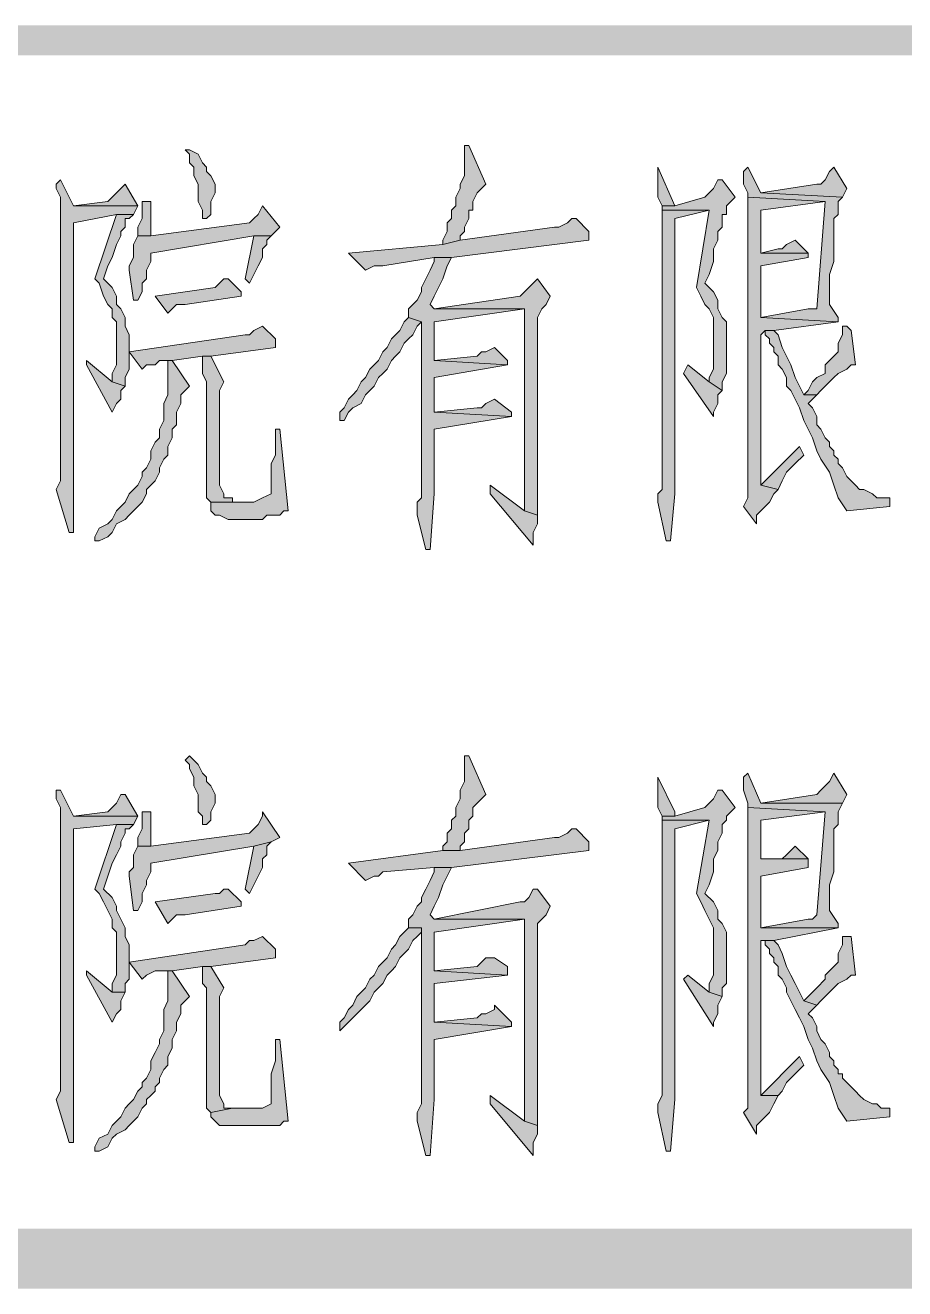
# Model space of a CAD drawing. Header units: millimetres. Extents: x 24 to 410, y 10 to 282.
# Drawn here: x 53.88 to 62.55, y 9.65 to 22.1 of the extents above; entities that cross this region are included whole.
import ezdxf

# ---------------------------------------------------------------- set-up
doc = ezdxf.new("R2010")
doc.units = ezdxf.units.MM

msp = doc.modelspace()

# ---------------------------------------------------------------- hatches: boundary and pattern name
h = msp.add_hatch(color=256)
h.dxf.hatch_style = 2
h.paths.add_polyline_path([(30.098965, 22.098), (30.098965, 21.801667), (410.082965, 22.098)])
h = msp.add_hatch(color=256)
h.dxf.hatch_style = 2
h.paths.add_polyline_path([(30.098965, 21.801667), (410.082965, 22.098), (410.082965, 21.801667)])
h = msp.add_hatch(color=256)
h.dxf.hatch_style = 2
h.paths.add_polyline_path([(58.250667, 20.912667), (58.208333, 20.912667), (58.208333, 20.870333), (58.208333, 20.616333), (58.166, 20.531667), (58.166, 20.489333), (58.123667, 20.404667), (58.123667, 20.32), (58.081333, 20.277667), (58.081333, 20.193), (58.039, 20.150667), (58.039, 20.066), (57.996667, 19.981333), (57.996667, 19.939), (58.166, 19.981333), (58.166, 20.023667), (58.208333, 20.066), (58.208333, 20.108333), (58.250667, 20.193), (58.250667, 20.277667), (58.293, 20.277667), (58.293, 20.362333), (58.335333, 20.447), (58.377667, 20.489333), (58.42, 20.531667)])
h = msp.add_hatch(color=256)
h.dxf.hatch_style = 2
h.paths.add_polyline_path([(55.498965, 20.870333), (55.456631, 20.870333), (55.498965, 20.828), (55.498965, 20.743333), (55.541298, 20.701), (55.541298, 20.616333), (55.583631, 20.531667), (55.583631, 20.362333), (55.625965, 20.277667), (55.625965, 20.193), (55.668298, 20.193), (55.710631, 20.235333), (55.710631, 20.362333), (55.752965, 20.447), (55.752965, 20.531667), (55.710631, 20.616333), (55.668298, 20.658667), (55.668298, 20.701), (55.625965, 20.743333), (55.583631, 20.828)])
h = msp.add_hatch(color=256)
h.dxf.hatch_style = 2
h.paths.add_polyline_path([(60.113333, 20.701), (60.113333, 20.404667), (60.155667, 20.32), (60.282667, 20.32)])
h = msp.add_hatch(color=256)
h.dxf.hatch_style = 2
h.paths.add_polyline_path([(61.002333, 20.701), (60.96, 20.658667), (60.96, 20.531667), (61.002333, 20.447), (61.002333, 20.404667), (61.764333, 20.362333), (61.679667, 19.304), (61.595, 19.304), (61.129333, 19.219333), (61.891333, 19.177), (61.891333, 19.219333), (61.806667, 19.346333), (61.806667, 19.642667), (61.849, 19.769667), (61.849, 20.193), (61.891333, 20.235333), (61.891333, 20.277667), (61.891333, 20.362333), (61.933667, 20.404667), (61.129333, 20.447)])
h = msp.add_hatch(color=256)
h.dxf.hatch_style = 2
h.paths.add_polyline_path([(61.849, 20.701), (61.806667, 20.658667), (61.764333, 20.574), (61.722, 20.531667), (61.679667, 20.531667), (61.129333, 20.447), (61.933667, 20.404667), (61.976, 20.489333)])
h = msp.add_hatch(color=256)
h.dxf.hatch_style = 2
h.paths.add_polyline_path([(54.229, 20.574), (54.186667, 20.531667), (54.186667, 20.489333), (54.229, 20.404667), (54.229, 18.457333), (54.229, 18.330333), (54.229, 17.610667), (54.186667, 17.526), (54.313667, 17.102667), (54.356, 17.102667), (54.356, 17.695333), (54.356, 20.150667), (54.779333, 20.235333), (54.948667, 20.235333), (54.991, 20.32), (54.356, 20.32)])
h = msp.add_hatch(color=256)
h.dxf.hatch_style = 2
h.paths.add_polyline_path([(60.748333, 20.574), (60.706, 20.574), (60.663667, 20.489333), (60.621333, 20.447), (60.579, 20.404667), (60.282667, 20.32), (60.155667, 20.32), (60.155667, 20.277667), (60.621333, 20.277667), (60.494333, 19.515667), (60.536667, 19.431), (60.579, 19.346333), (60.621333, 19.304), (60.663667, 19.219333), (60.663667, 18.711333), (60.621333, 18.626667), (60.621333, 18.584333), (60.748333, 18.499667), (60.748333, 18.584333), (60.790667, 18.669), (60.790667, 19.177), (60.748333, 19.219333), (60.706, 19.304), (60.706, 19.388667), (60.663667, 19.473333), (60.579, 19.558), (60.621333, 19.642667), (60.663667, 19.769667), (60.663667, 19.896667), (60.706, 19.981333), (60.706, 20.066), (60.748333, 20.108333), (60.748333, 20.235333), (60.790667, 20.235333), (60.790667, 20.32), (60.875333, 20.404667)])
h = msp.add_hatch(color=256)
h.dxf.hatch_style = 2
h.paths.add_polyline_path([(54.864, 20.531667), (54.821667, 20.489333), (54.779333, 20.447), (54.737, 20.404667), (54.694667, 20.362333), (54.356, 20.32), (54.991, 20.32)])
h = msp.add_hatch(color=256)
h.dxf.hatch_style = 2
h.paths.add_polyline_path([(56.218667, 20.32), (56.176333, 20.235333), (56.134, 20.193), (56.091667, 20.150667), (55.118, 20.023667), (54.991, 20.023667), (54.948667, 19.939), (54.948667, 19.812), (54.906333, 19.727333), (54.906333, 19.685), (54.948667, 19.388667), (54.991, 19.388667), (55.033333, 19.473333), (55.033333, 19.558), (55.075667, 19.600333), (55.075667, 19.685), (55.118, 19.769667), (55.118, 19.854333), (56.134, 20.023667), (56.303333, 20.023667), (56.388, 20.108333)])
h = msp.add_hatch(color=256)
h.dxf.hatch_style = 2
h.paths.add_polyline_path([(55.118, 20.362333), (55.033333, 20.362333), (55.033333, 20.32), (55.033333, 20.193), (54.991, 20.108333), (54.991, 20.023667), (55.118, 20.023667)])
h = msp.add_hatch(color=256)
h.dxf.hatch_style = 2
h.paths.add_polyline_path([(61.002333, 20.404667), (61.002333, 17.441333), (60.96, 17.356667), (61.087, 17.187333), (61.087, 17.272), (61.129333, 17.314333), (61.171667, 17.356667), (61.214, 17.399), (61.256333, 17.483667), (61.298667, 17.526), (61.129333, 17.568333), (61.129333, 19.05), (61.171667, 19.092333), (61.256333, 19.092333), (61.891333, 19.177), (61.129333, 19.219333), (61.129333, 19.727333), (61.595, 19.812), (61.595, 19.854333), (61.129333, 19.854333), (61.129333, 20.277667), (61.764333, 20.362333)])
h = msp.add_hatch(color=256)
h.dxf.hatch_style = 2
h.paths.add_polyline_path([(54.948667, 20.235333), (54.779333, 20.235333), (54.567667, 19.600333), (54.61, 19.558), (54.652333, 19.431), (54.694667, 19.346333), (54.737, 19.304), (54.737, 19.219333), (54.779333, 19.177), (54.779333, 18.753667), (54.737, 18.669), (54.737, 18.584333), (54.864, 18.542), (54.864, 18.626667), (54.906333, 18.711333), (54.906333, 18.965333), (54.906333, 19.05), (54.864, 19.134667), (54.864, 19.219333), (54.821667, 19.304), (54.779333, 19.346333), (54.779333, 19.431), (54.737, 19.515667), (54.652333, 19.600333), (54.694667, 19.727333), (54.737, 19.812), (54.779333, 19.939), (54.821667, 20.023667), (54.821667, 20.066), (54.864, 20.108333), (54.864, 20.193), (54.906333, 20.193)])
h = msp.add_hatch(color=256)
h.dxf.hatch_style = 2
h.paths.add_polyline_path([(59.309, 20.193), (59.266667, 20.193), (59.224333, 20.150667), (59.139667, 20.108333), (59.097333, 20.108333), (58.166, 19.981333), (57.996667, 19.939), (57.065333, 19.854333), (57.234667, 19.685), (57.319333, 19.727333), (57.404, 19.727333), (57.912, 19.812), (58.081333, 19.812), (59.436, 19.981333), (59.436, 20.066)])
h = msp.add_hatch(color=256)
h.dxf.hatch_style = 2
h.paths.add_polyline_path([(60.155667, 20.277667), (60.155667, 17.864667), (60.155667, 17.78), (60.155667, 17.526), (60.113333, 17.483667), (60.113333, 17.399), (60.198, 17.018), (60.240333, 17.018), (60.282667, 17.483667), (60.282667, 20.193), (60.621333, 20.277667)])
h = msp.add_hatch(color=256)
h.dxf.hatch_style = 2
h.paths.add_polyline_path([(56.303333, 20.023667), (56.134, 20.023667), (56.049333, 19.600333), (56.091667, 19.558), (56.134, 19.642667), (56.176333, 19.727333), (56.218667, 19.812), (56.218667, 19.896667), (56.261, 19.939), (56.261, 19.981333)])
h = msp.add_hatch(color=256)
h.dxf.hatch_style = 2
h.paths.add_polyline_path([(61.468, 19.981333), (61.383333, 19.939), (61.341, 19.896667), (61.298667, 19.896667), (61.129333, 19.854333), (61.595, 19.854333)])
h = msp.add_hatch(color=256)
h.dxf.hatch_style = 2
h.paths.add_polyline_path([(58.081333, 19.812), (57.912, 19.812), (57.912, 19.769667), (57.869667, 19.685), (57.827333, 19.600333), (57.785, 19.515667), (57.785, 19.473333), (57.742667, 19.388667), (57.700333, 19.346333), (57.658, 19.304), (57.658, 19.219333), (57.785, 19.177), (57.785, 18.034), (57.785, 17.907), (57.785, 17.441333), (57.742667, 17.399), (57.742667, 17.272), (57.827333, 16.933333), (57.869667, 16.933333), (57.912, 17.483667), (57.912, 18.118667), (58.674, 18.245667), (57.912, 18.288), (57.912, 18.626667), (58.631667, 18.753667), (57.912, 18.796), (57.912, 19.177), (58.801, 19.304), (57.912, 19.304), (57.869667, 19.346333), (57.912, 19.431), (57.954333, 19.515667), (57.996667, 19.600333), (58.039, 19.727333)])
h = msp.add_hatch(color=256)
h.dxf.hatch_style = 2
h.paths.add_polyline_path([(55.88, 19.600333), (55.837667, 19.600333), (55.795333, 19.558), (55.753, 19.515667), (55.160333, 19.431), (55.287333, 19.261667), (55.329667, 19.304), (55.372, 19.346333), (55.456667, 19.346333), (56.007, 19.431), (56.007, 19.473333)])
h = msp.add_hatch(color=256)
h.dxf.hatch_style = 2
h.paths.add_polyline_path([(58.928, 19.600333), (58.885667, 19.558), (58.843333, 19.515667), (58.801, 19.473333), (58.758667, 19.431), (57.912, 19.304), (58.801, 19.304), (58.801, 17.568333), (58.801, 17.314333), (58.928, 17.272), (58.928, 18.796), (58.928, 18.880667), (58.928, 19.219333), (58.970333, 19.304), (59.012667, 19.346333), (59.055, 19.431)])
h = msp.add_hatch(color=256)
h.dxf.hatch_style = 2
h.paths.add_polyline_path([(57.657965, 19.219333), (57.615631, 19.177), (57.573298, 19.092333), (57.530965, 19.05), (57.488631, 19.007667), (57.446298, 18.923), (57.403965, 18.880667), (57.361631, 18.796), (57.319298, 18.753667), (57.276965, 18.711333), (57.234631, 18.626667), (57.192298, 18.584333), (57.149965, 18.499667), (57.107631, 18.457333), (57.065298, 18.415), (57.022965, 18.330333), (56.980631, 18.288), (56.980631, 18.203333), (57.022965, 18.203333), (57.065298, 18.288), (57.107631, 18.330333), (57.192298, 18.372667), (57.234631, 18.457333), (57.276965, 18.499667), (57.319298, 18.542), (57.361631, 18.626667), (57.403965, 18.669), (57.446298, 18.711333), (57.488631, 18.796), (57.530965, 18.838333), (57.573298, 18.880667), (57.615631, 18.965333), (57.657965, 19.007667), (57.700298, 19.05), (57.742631, 19.134667), (57.784965, 19.177)])
h = msp.add_hatch(color=256)
h.dxf.hatch_style = 2
h.paths.add_polyline_path([(56.218667, 19.134667), (56.134, 19.092333), (56.091667, 19.05), (56.049333, 19.05), (54.906333, 18.880667), (55.033333, 18.711333), (55.075667, 18.753667), (55.160333, 18.753667), (55.202667, 18.796), (55.329667, 18.796), (55.626, 18.838333), (55.710667, 18.838333), (56.345667, 18.923), (56.345667, 19.007667)])
h = msp.add_hatch(color=256)
h.dxf.hatch_style = 2
h.paths.add_polyline_path([(61.256333, 19.092333), (61.171667, 19.092333), (61.171667, 19.05), (61.214, 19.007667), (61.214, 18.965333), (61.256333, 18.923), (61.256333, 18.880667), (61.298667, 18.838333), (61.298667, 18.753667), (61.341, 18.711333), (61.383333, 18.626667), (61.383333, 18.542), (61.425667, 18.499667), (61.468, 18.415), (61.510333, 18.330333), (61.552667, 18.203333), (61.595, 18.118667), (61.637333, 18.034), (61.679667, 17.907), (61.722, 17.822333), (61.806667, 17.695333), (61.849, 17.568333), (61.891333, 17.441333), (61.976, 17.314333), (62.399333, 17.356667), (62.399333, 17.399), (62.399333, 17.441333), (62.314667, 17.441333), (62.272333, 17.441333), (62.23, 17.483667), (62.145333, 17.526), (62.103, 17.526), (62.060667, 17.568333), (62.018333, 17.610667), (61.976, 17.653), (61.933667, 17.737667), (61.891333, 17.78), (61.891333, 17.822333), (61.849, 17.864667), (61.849, 17.907), (61.806667, 17.949333), (61.806667, 17.991667), (61.764333, 18.034), (61.722, 18.118667), (61.679667, 18.161), (61.679667, 18.245667), (61.637333, 18.330333), (61.595, 18.372667), (61.679667, 18.457333), (61.552667, 18.457333), (61.510333, 18.542), (61.468, 18.626667), (61.425667, 18.753667), (61.383333, 18.838333), (61.341, 18.923), (61.298667, 19.05)])
h = msp.add_hatch(color=256)
h.dxf.hatch_style = 2
h.paths.add_polyline_path([(61.976, 19.134667), (61.933667, 19.134667), (61.933667, 19.05), (61.891333, 18.965333), (61.891333, 18.880667), (61.849, 18.838333), (61.806667, 18.796), (61.764333, 18.753667), (61.764333, 18.669), (61.679667, 18.626667), (61.637333, 18.584333), (61.595, 18.499667), (61.552667, 18.457333), (61.679667, 18.457333), (61.722, 18.499667), (61.764333, 18.542), (61.806667, 18.584333), (61.849, 18.626667), (61.891333, 18.669), (61.976, 18.711333), (62.018333, 18.753667), (62.060667, 18.753667), (62.018333, 19.092333)])
h = msp.add_hatch(color=256)
h.dxf.hatch_style = 2
h.paths.add_polyline_path([(58.504667, 18.923), (58.42, 18.880667), (58.377667, 18.880667), (58.335333, 18.838333), (57.912, 18.796), (58.631667, 18.753667), (58.631667, 18.796)])
h = msp.add_hatch(color=256)
h.dxf.hatch_style = 2
h.paths.add_polyline_path([(54.482965, 18.796), (54.482965, 18.753667), (54.736965, 18.288), (54.779298, 18.372667), (54.821631, 18.415), (54.821631, 18.499667), (54.863965, 18.542), (54.736965, 18.584333)])
h = msp.add_hatch(color=256)
h.dxf.hatch_style = 2
h.paths.add_polyline_path([(55.329667, 18.796), (55.287333, 18.796), (55.287333, 18.711333), (55.287333, 18.457333), (55.245, 18.372667), (55.245, 18.203333), (55.202667, 18.118667), (55.202667, 18.034), (55.160333, 17.991667), (55.118, 17.907), (55.118, 17.822333), (55.075667, 17.737667), (55.033333, 17.695333), (55.033333, 17.653), (54.991, 17.568333), (54.948667, 17.526), (54.906333, 17.483667), (54.864, 17.399), (54.821667, 17.356667), (54.779333, 17.314333), (54.737, 17.229667), (54.694667, 17.187333), (54.61, 17.145), (54.567667, 17.060333), (54.567667, 17.018), (54.61, 17.018), (54.694667, 17.060333), (54.737, 17.102667), (54.779333, 17.187333), (54.864, 17.229667), (54.906333, 17.272), (54.948667, 17.314333), (54.991, 17.356667), (55.033333, 17.399), (55.075667, 17.483667), (55.075667, 17.526), (55.118, 17.568333), (55.160333, 17.610667), (55.202667, 17.695333), (55.202667, 17.737667), (55.245, 17.822333), (55.287333, 17.864667), (55.287333, 17.949333), (55.329667, 18.034), (55.329667, 18.118667), (55.372, 18.161), (55.372, 18.288), (55.414333, 18.372667), (55.414333, 18.457333), (55.499, 18.542)])
h = msp.add_hatch(color=256)
h.dxf.hatch_style = 2
h.paths.add_polyline_path([(55.710667, 18.838333), (55.626, 18.838333), (55.626, 18.753667), (55.626, 18.669), (55.668333, 18.584333), (55.668333, 17.441333), (55.710667, 17.399), (55.922333, 17.399), (55.922333, 17.441333), (55.837667, 17.441333), (55.837667, 17.483667), (55.795333, 17.568333), (55.795333, 18.415), (55.795333, 18.457333), (55.795333, 18.499667), (55.837667, 18.584333)])
h = msp.add_hatch(color=256)
h.dxf.hatch_style = 2
h.paths.add_polyline_path([(60.409667, 18.753667), (60.367333, 18.669), (60.663667, 18.245667), (60.663667, 18.288), (60.706, 18.372667), (60.706, 18.457333), (60.748333, 18.499667), (60.621333, 18.584333)])
h = msp.add_hatch(color=256)
h.dxf.hatch_style = 2
h.paths.add_polyline_path([(58.504667, 18.415), (58.42, 18.372667), (58.377667, 18.330333), (58.335333, 18.330333), (57.912, 18.288), (58.674, 18.245667), (58.674, 18.288)])
h = msp.add_hatch(color=256)
h.dxf.hatch_style = 2
h.paths.add_polyline_path([(56.388, 18.118667), (56.345667, 18.118667), (56.345667, 18.034), (56.345667, 17.864667), (56.303333, 17.78), (56.303333, 17.483667), (56.218667, 17.441333), (56.134, 17.399), (55.710667, 17.399), (55.710667, 17.314333), (55.753, 17.272), (55.795333, 17.272), (55.88, 17.229667), (56.218667, 17.229667), (56.261, 17.272), (56.388, 17.272), (56.430333, 17.314333), (56.472667, 17.314333)])
h = msp.add_hatch(color=256)
h.dxf.hatch_style = 2
h.paths.add_polyline_path([(61.510333, 17.949333), (61.129333, 17.568333), (61.298667, 17.526), (61.341, 17.610667), (61.383333, 17.695333), (61.468, 17.78), (61.552667, 17.864667)])
h = msp.add_hatch(color=256)
h.dxf.hatch_style = 2
h.paths.add_polyline_path([(58.462333, 17.568333), (58.462333, 17.483667), (58.885667, 16.975667), (58.885667, 17.102667), (58.928, 17.187333), (58.928, 17.272), (58.801, 17.314333)])
h = msp.add_hatch(color=256)
h.dxf.hatch_style = 2
h.paths.add_polyline_path([(55.498965, 14.901333), (55.456631, 14.859), (55.498965, 14.816667), (55.498965, 14.774333), (55.541298, 14.689667), (55.541298, 14.605), (55.583631, 14.520333), (55.583631, 14.351), (55.625965, 14.308667), (55.625965, 14.224), (55.668298, 14.224), (55.710631, 14.266333), (55.710631, 14.351), (55.752965, 14.435667), (55.752965, 14.520333), (55.710631, 14.605), (55.668298, 14.647333), (55.668298, 14.689667), (55.625965, 14.732), (55.583631, 14.816667)])
h = msp.add_hatch(color=256)
h.dxf.hatch_style = 2
h.paths.add_polyline_path([(58.250667, 14.901333), (58.208333, 14.901333), (58.208333, 14.859), (58.208333, 14.647333), (58.166, 14.562667), (58.166, 14.478), (58.123667, 14.393333), (58.123667, 14.308667), (58.081333, 14.266333), (58.081333, 14.181667), (58.039, 14.139333), (58.039, 14.054667), (57.996667, 14.012333), (57.996667, 13.97), (58.166, 13.97), (58.166, 14.012333), (58.208333, 14.054667), (58.208333, 14.139333), (58.250667, 14.181667), (58.250667, 14.266333), (58.293, 14.308667), (58.293, 14.393333), (58.335333, 14.435667), (58.377667, 14.478), (58.42, 14.520333)])
h = msp.add_hatch(color=256)
h.dxf.hatch_style = 2
h.paths.add_polyline_path([(60.113333, 14.689667), (60.113333, 14.393333), (60.155667, 14.308667), (60.282667, 14.308667), (60.282667, 14.351)])
h = msp.add_hatch(color=256)
h.dxf.hatch_style = 2
h.paths.add_polyline_path([(61.002333, 14.732), (60.96, 14.689667), (60.96, 14.562667), (61.002333, 14.435667), (61.002333, 14.393333), (61.764333, 14.351), (61.679667, 13.335), (61.637333, 13.292667), (61.595, 13.292667), (61.129333, 13.208), (61.891333, 13.208), (61.891333, 13.250333), (61.806667, 13.377333), (61.806667, 13.631333), (61.849, 13.758333), (61.849, 14.181667), (61.891333, 14.224), (61.891333, 14.266333), (61.891333, 14.308667), (61.891333, 14.351), (61.933667, 14.435667), (61.129333, 14.435667)])
h = msp.add_hatch(color=256)
h.dxf.hatch_style = 2
h.paths.add_polyline_path([(61.849, 14.732), (61.806667, 14.647333), (61.764333, 14.605), (61.722, 14.562667), (61.679667, 14.520333), (61.129333, 14.435667), (61.933667, 14.435667), (61.976, 14.520333)])
h = msp.add_hatch(color=256)
h.dxf.hatch_style = 2
h.paths.add_polyline_path([(54.229, 14.562667), (54.186667, 14.562667), (54.186667, 14.478), (54.229, 14.393333), (54.229, 12.446), (54.229, 12.319), (54.229, 11.599333), (54.186667, 11.514667), (54.313667, 11.091333), (54.356, 11.091333), (54.356, 11.684), (54.356, 14.181667), (54.779333, 14.224), (54.948667, 14.224), (54.991, 14.308667), (54.356, 14.308667)])
h = msp.add_hatch(color=256)
h.dxf.hatch_style = 2
h.paths.add_polyline_path([(60.748333, 14.562667), (60.706, 14.562667), (60.663667, 14.478), (60.621333, 14.435667), (60.579, 14.393333), (60.282667, 14.308667), (60.155667, 14.308667), (60.155667, 14.266333), (60.621333, 14.266333), (60.494333, 13.546667), (60.536667, 13.462), (60.579, 13.377333), (60.621333, 13.292667), (60.663667, 13.208), (60.663667, 12.742333), (60.621333, 12.657667), (60.621333, 12.573), (60.748333, 12.530667), (60.748333, 12.615333), (60.790667, 12.657667), (60.790667, 13.165667), (60.748333, 13.250333), (60.706, 13.292667), (60.706, 13.377333), (60.663667, 13.462), (60.579, 13.546667), (60.621333, 13.631333), (60.663667, 13.758333), (60.663667, 13.885333), (60.706, 13.97), (60.706, 14.054667), (60.748333, 14.139333), (60.748333, 14.224), (60.790667, 14.266333), (60.790667, 14.308667), (60.875333, 14.393333)])
h = msp.add_hatch(color=256)
h.dxf.hatch_style = 2
h.paths.add_polyline_path([(54.864, 14.520333), (54.821667, 14.520333), (54.779333, 14.435667), (54.737, 14.393333), (54.694667, 14.351), (54.356, 14.308667), (54.991, 14.308667)])
h = msp.add_hatch(color=256)
h.dxf.hatch_style = 2
h.paths.add_polyline_path([(56.218667, 14.351), (56.218667, 14.308667), (56.176333, 14.224), (56.134, 14.181667), (56.091667, 14.139333), (55.118, 14.012333), (54.991, 14.012333), (54.948667, 13.927667), (54.948667, 13.800667), (54.906333, 13.758333), (54.906333, 13.716), (54.948667, 13.377333), (54.991, 13.377333), (55.033333, 13.462), (55.033333, 13.546667), (55.075667, 13.631333), (55.075667, 13.673667), (55.118, 13.758333), (55.118, 13.843), (56.134, 14.012333), (56.303333, 14.054667), (56.388, 14.097)])
h = msp.add_hatch(color=256)
h.dxf.hatch_style = 2
h.paths.add_polyline_path([(55.118, 14.351), (55.033333, 14.351), (55.033333, 14.308667), (55.033333, 14.181667), (54.991, 14.097), (54.991, 14.012333), (55.118, 14.012333)])
h = msp.add_hatch(color=256)
h.dxf.hatch_style = 2
h.paths.add_polyline_path([(61.002333, 14.393333), (61.002333, 11.43), (60.96, 11.387667), (61.087, 11.176), (61.087, 11.260667), (61.129333, 11.303), (61.171667, 11.345333), (61.214, 11.387667), (61.256333, 11.472333), (61.298667, 11.557), (61.129333, 11.557), (61.129333, 13.081), (61.256333, 13.081), (61.891333, 13.208), (61.129333, 13.208), (61.129333, 13.716), (61.595, 13.800667), (61.595, 13.885333), (61.129333, 13.885333), (61.129333, 14.266333), (61.764333, 14.351)])
h = msp.add_hatch(color=256)
h.dxf.hatch_style = 2
h.paths.add_polyline_path([(54.948667, 14.224), (54.779333, 14.224), (54.567667, 13.589), (54.61, 13.546667), (54.652333, 13.462), (54.694667, 13.377333), (54.737, 13.292667), (54.737, 13.208), (54.779333, 13.165667), (54.779333, 12.742333), (54.737, 12.657667), (54.737, 12.573), (54.864, 12.573), (54.864, 12.657667), (54.906333, 12.7), (54.906333, 12.954), (54.906333, 13.038667), (54.864, 13.123333), (54.864, 13.208), (54.821667, 13.292667), (54.779333, 13.377333), (54.779333, 13.419667), (54.737, 13.504333), (54.652333, 13.589), (54.694667, 13.716), (54.737, 13.843), (54.779333, 13.927667), (54.821667, 14.012333), (54.821667, 14.054667), (54.864, 14.139333), (54.864, 14.181667), (54.906333, 14.181667)])
h = msp.add_hatch(color=256)
h.dxf.hatch_style = 2
h.paths.add_polyline_path([(60.155667, 14.266333), (60.155667, 11.853333), (60.155667, 11.811), (60.155667, 11.557), (60.113333, 11.472333), (60.113333, 11.387667), (60.198, 11.006667), (60.240333, 11.006667), (60.282667, 11.514667), (60.282667, 14.181667), (60.621333, 14.266333)])
h = msp.add_hatch(color=256)
h.dxf.hatch_style = 2
h.paths.add_polyline_path([(59.309, 14.181667), (59.266667, 14.181667), (59.224333, 14.139333), (59.139667, 14.097), (59.097333, 14.097), (58.166, 13.97), (57.996667, 13.97), (57.065333, 13.843), (57.234667, 13.673667), (57.319333, 13.716), (57.361667, 13.716), (57.404, 13.758333), (57.912, 13.800667), (58.081333, 13.800667), (59.436, 13.97), (59.436, 14.054667)])
h = msp.add_hatch(color=256)
h.dxf.hatch_style = 2
h.paths.add_polyline_path([(56.303333, 14.054667), (56.134, 14.012333), (56.049333, 13.589), (56.091667, 13.546667), (56.134, 13.631333), (56.176333, 13.716), (56.218667, 13.800667), (56.218667, 13.885333), (56.261, 13.927667), (56.261, 14.012333)])
h = msp.add_hatch(color=256)
h.dxf.hatch_style = 2
h.paths.add_polyline_path([(61.468, 14.012333), (61.383333, 13.927667), (61.341, 13.885333), (61.129333, 13.885333), (61.595, 13.885333)])
h = msp.add_hatch(color=256)
h.dxf.hatch_style = 2
h.paths.add_polyline_path([(58.081333, 13.800667), (57.912, 13.800667), (57.912, 13.758333), (57.869667, 13.673667), (57.827333, 13.589), (57.785, 13.504333), (57.785, 13.462), (57.742667, 13.419667), (57.700333, 13.335), (57.658, 13.292667), (57.658, 13.208), (57.785, 13.208), (57.785, 12.022667), (57.785, 11.895667), (57.785, 11.472333), (57.742667, 11.387667), (57.742667, 11.303), (57.827333, 10.964333), (57.869667, 10.964333), (57.912, 11.514667), (57.912, 12.107333), (58.674, 12.234333), (57.912, 12.276667), (57.912, 12.657667), (58.631667, 12.742333), (57.912, 12.784667), (57.912, 13.165667), (58.801, 13.292667), (57.912, 13.292667), (57.869667, 13.335), (57.912, 13.419667), (57.954333, 13.504333), (57.996667, 13.631333), (58.039, 13.716)])
h = msp.add_hatch(color=256)
h.dxf.hatch_style = 2
h.paths.add_polyline_path([(55.88, 13.589), (55.837667, 13.589), (55.795333, 13.546667), (55.753, 13.546667), (55.160333, 13.462), (55.287333, 13.250333), (55.329667, 13.292667), (55.372, 13.335), (55.456667, 13.335), (56.007, 13.419667), (56.007, 13.462)])
h = msp.add_hatch(color=256)
h.dxf.hatch_style = 2
h.paths.add_polyline_path([(58.928, 13.589), (58.885667, 13.589), (58.843333, 13.504333), (58.801, 13.462), (58.758667, 13.462), (57.912, 13.292667), (58.801, 13.292667), (58.801, 11.557), (58.801, 11.303), (58.928, 11.260667), (58.928, 12.784667), (58.928, 12.869333), (58.928, 13.250333), (58.970333, 13.292667), (59.012667, 13.335), (59.055, 13.419667)])
h = msp.add_hatch(color=256)
h.dxf.hatch_style = 2
h.paths.add_polyline_path([(57.657965, 13.208), (57.615631, 13.165667), (57.573298, 13.123333), (57.530965, 13.038667), (57.488631, 12.996333), (57.446298, 12.911667), (57.403965, 12.869333), (57.361631, 12.827), (57.319298, 12.742333), (57.276965, 12.7), (57.234631, 12.615333), (57.192298, 12.573), (57.149965, 12.530667), (57.107631, 12.446), (57.065298, 12.403667), (57.022965, 12.319), (56.980631, 12.276667), (56.980631, 12.192), (57.022965, 12.234333), (57.065298, 12.276667), (57.107631, 12.319), (57.192298, 12.403667), (57.234631, 12.446), (57.276965, 12.488333), (57.319298, 12.573), (57.361631, 12.615333), (57.403965, 12.657667), (57.446298, 12.742333), (57.488631, 12.784667), (57.530965, 12.827), (57.573298, 12.911667), (57.615631, 12.954), (57.657965, 12.996333), (57.700298, 13.081), (57.742631, 13.123333), (57.784965, 13.165667), (57.784965, 13.208)])
h = msp.add_hatch(color=256)
h.dxf.hatch_style = 2
h.paths.add_polyline_path([(56.218667, 13.123333), (56.134, 13.081), (56.091667, 13.081), (56.049333, 13.038667), (54.906333, 12.869333), (55.033333, 12.7), (55.075667, 12.742333), (55.160333, 12.784667), (55.329667, 12.784667), (55.626, 12.827), (55.710667, 12.827), (56.345667, 12.911667), (56.345667, 12.996333)])
h = msp.add_hatch(color=256)
h.dxf.hatch_style = 2
h.paths.add_polyline_path([(61.256333, 13.081), (61.171667, 13.081), (61.171667, 13.038667), (61.214, 12.996333), (61.214, 12.954), (61.256333, 12.911667), (61.256333, 12.869333), (61.298667, 12.827), (61.298667, 12.742333), (61.341, 12.7), (61.383333, 12.615333), (61.383333, 12.573), (61.425667, 12.488333), (61.468, 12.403667), (61.510333, 12.319), (61.552667, 12.234333), (61.595, 12.107333), (61.637333, 12.022667), (61.679667, 11.895667), (61.722, 11.811), (61.806667, 11.684), (61.849, 11.557), (61.891333, 11.43), (61.976, 11.303), (62.399333, 11.345333), (62.399333, 11.43), (62.314667, 11.43), (62.272333, 11.472333), (62.23, 11.472333), (62.145333, 11.514667), (62.103, 11.557), (62.060667, 11.599333), (62.018333, 11.641667), (61.976, 11.684), (61.933667, 11.726333), (61.933667, 11.768667), (61.891333, 11.768667), (61.891333, 11.811), (61.849, 11.853333), (61.849, 11.895667), (61.806667, 11.938), (61.806667, 11.980333), (61.764333, 12.065), (61.722, 12.107333), (61.679667, 12.192), (61.679667, 12.234333), (61.637333, 12.319), (61.595, 12.361333), (61.679667, 12.446), (61.552667, 12.488333), (61.510333, 12.573), (61.468, 12.657667), (61.425667, 12.742333), (61.383333, 12.827), (61.341, 12.954), (61.298667, 13.038667)])
h = msp.add_hatch(color=256)
h.dxf.hatch_style = 2
h.paths.add_polyline_path([(61.976, 13.123333), (61.933667, 13.123333), (61.933667, 13.038667), (61.891333, 12.954), (61.891333, 12.869333), (61.849, 12.827), (61.806667, 12.784667), (61.764333, 12.742333), (61.764333, 12.7), (61.679667, 12.615333), (61.637333, 12.573), (61.595, 12.530667), (61.552667, 12.488333), (61.679667, 12.446), (61.722, 12.488333), (61.764333, 12.530667), (61.806667, 12.573), (61.849, 12.615333), (61.891333, 12.657667), (61.976, 12.7), (62.018333, 12.742333), (62.060667, 12.742333), (62.018333, 13.123333)])
h = msp.add_hatch(color=256)
h.dxf.hatch_style = 2
h.paths.add_polyline_path([(55.710667, 12.827), (55.626, 12.827), (55.626, 12.784667), (55.626, 12.657667), (55.668333, 12.615333), (55.668333, 11.43), (55.710667, 11.387667), (55.922333, 11.43), (55.837667, 11.43), (55.837667, 11.472333), (55.795333, 11.557), (55.795333, 12.403667), (55.795333, 12.446), (55.795333, 12.530667), (55.837667, 12.615333)])
h = msp.add_hatch(color=256)
h.dxf.hatch_style = 2
h.paths.add_polyline_path([(58.504667, 12.911667), (58.42, 12.911667), (58.377667, 12.869333), (58.335333, 12.827), (57.912, 12.784667), (58.631667, 12.742333), (58.631667, 12.827)])
h = msp.add_hatch(color=256)
h.dxf.hatch_style = 2
h.paths.add_polyline_path([(54.482965, 12.784667), (54.482965, 12.742333), (54.736965, 12.276667), (54.779298, 12.361333), (54.821631, 12.403667), (54.821631, 12.488333), (54.863965, 12.573), (54.736965, 12.573)])
h = msp.add_hatch(color=256)
h.dxf.hatch_style = 2
h.paths.add_polyline_path([(55.329667, 12.784667), (55.287333, 12.784667), (55.287333, 12.7), (55.287333, 12.488333), (55.245, 12.403667), (55.245, 12.192), (55.202667, 12.107333), (55.202667, 12.065), (55.160333, 11.980333), (55.118, 11.895667), (55.118, 11.811), (55.075667, 11.726333), (55.033333, 11.684), (55.033333, 11.641667), (54.991, 11.599333), (54.948667, 11.514667), (54.906333, 11.472333), (54.864, 11.43), (54.821667, 11.345333), (54.779333, 11.303), (54.737, 11.260667), (54.694667, 11.176), (54.61, 11.133667), (54.567667, 11.049), (54.567667, 11.006667), (54.61, 11.006667), (54.694667, 11.049), (54.737, 11.133667), (54.779333, 11.176), (54.864, 11.218333), (54.906333, 11.260667), (54.948667, 11.303), (54.991, 11.345333), (55.033333, 11.43), (55.075667, 11.472333), (55.075667, 11.514667), (55.118, 11.557), (55.160333, 11.599333), (55.160333, 11.641667), (55.202667, 11.684), (55.202667, 11.726333), (55.245, 11.811), (55.287333, 11.853333), (55.287333, 11.938), (55.329667, 12.022667), (55.329667, 12.107333), (55.372, 12.192), (55.372, 12.276667), (55.414333, 12.361333), (55.414333, 12.446), (55.499, 12.530667)])
h = msp.add_hatch(color=256)
h.dxf.hatch_style = 2
h.paths.add_polyline_path([(60.409667, 12.742333), (60.367333, 12.7), (60.663667, 12.234333), (60.663667, 12.276667), (60.706, 12.361333), (60.706, 12.446), (60.748333, 12.530667), (60.621333, 12.573)])
h = msp.add_hatch(color=256)
h.dxf.hatch_style = 2
h.paths.add_polyline_path([(58.504667, 12.446), (58.504667, 12.403667), (58.42, 12.361333), (58.377667, 12.361333), (58.335333, 12.319), (57.912, 12.276667), (58.674, 12.234333), (58.674, 12.276667)])
h = msp.add_hatch(color=256)
h.dxf.hatch_style = 2
h.paths.add_polyline_path([(56.388, 12.107333), (56.345667, 12.107333), (56.345667, 12.022667), (56.345667, 11.895667), (56.303333, 11.768667), (56.303333, 11.472333), (56.218667, 11.43), (55.922333, 11.43), (55.710667, 11.387667), (55.710667, 11.345333), (55.753, 11.303), (55.795333, 11.260667), (56.388, 11.260667), (56.430333, 11.303), (56.472667, 11.303)])
h = msp.add_hatch(color=256)
h.dxf.hatch_style = 2
h.paths.add_polyline_path([(61.510333, 11.938), (61.129333, 11.557), (61.298667, 11.557), (61.341, 11.599333), (61.383333, 11.684), (61.468, 11.768667), (61.552667, 11.853333)])
h = msp.add_hatch(color=256)
h.dxf.hatch_style = 2
h.paths.add_polyline_path([(58.462333, 11.557), (58.462333, 11.472333), (58.885667, 10.964333), (58.885667, 11.091333), (58.928, 11.176), (58.928, 11.260667), (58.801, 11.303)])
h = msp.add_hatch(color=256)
h.dxf.hatch_style = 2
h.paths.add_polyline_path([(30.395333, 10.244667), (29.802667, 9.652), (409.786667, 10.244667)])
h = msp.add_hatch(color=256)
h.dxf.hatch_style = 2
h.paths.add_polyline_path([(29.802667, 9.652), (409.786667, 10.244667), (410.379333, 9.652)])

# ---------------------------------------------------------------- linework, layer by layer
at = {"lineweight": 0}
for points in [[(58.250667, 20.912667), (58.208333, 20.912667), (58.208333, 20.870333), (58.208333, 20.616333), (58.166, 20.531667), (58.166, 20.489333), (58.123667, 20.404667), (58.123667, 20.32), (58.081333, 20.277667), (58.081333, 20.193), (58.039, 20.150667), (58.039, 20.066), (57.996667, 19.981333), (57.996667, 19.939), (58.166, 19.981333), (58.166, 20.023667), (58.208333, 20.066), (58.208333, 20.108333), (58.250667, 20.193), (58.250667, 20.277667), (58.293, 20.277667), (58.293, 20.362333), (58.335333, 20.447), (58.377667, 20.489333), (58.42, 20.531667)], [(55.498965, 20.870333), (55.456631, 20.870333), (55.498965, 20.828), (55.498965, 20.743333), (55.541298, 20.701), (55.541298, 20.616333), (55.583631, 20.531667), (55.583631, 20.362333), (55.625965, 20.277667), (55.625965, 20.193), (55.668298, 20.193), (55.710631, 20.235333), (55.710631, 20.362333), (55.752965, 20.447), (55.752965, 20.531667), (55.710631, 20.616333), (55.668298, 20.658667), (55.668298, 20.701), (55.625965, 20.743333), (55.583631, 20.828)], [(60.113333, 20.701), (60.113333, 20.404667), (60.155667, 20.32), (60.282667, 20.32)], [(61.002333, 20.701), (60.96, 20.658667), (60.96, 20.531667), (61.002333, 20.447), (61.002333, 20.404667), (61.764333, 20.362333), (61.679667, 19.304), (61.595, 19.304), (61.129333, 19.219333), (61.891333, 19.177), (61.891333, 19.219333), (61.806667, 19.346333), (61.806667, 19.642667), (61.849, 19.769667), (61.849, 20.193), (61.891333, 20.235333), (61.891333, 20.277667), (61.891333, 20.362333), (61.933667, 20.404667), (61.129333, 20.447)], [(61.849, 20.701), (61.806667, 20.658667), (61.764333, 20.574), (61.722, 20.531667), (61.679667, 20.531667), (61.129333, 20.447), (61.933667, 20.404667), (61.976, 20.489333)], [(54.229, 20.574), (54.186667, 20.531667), (54.186667, 20.489333), (54.229, 20.404667), (54.229, 18.457333), (54.229, 18.330333), (54.229, 17.610667), (54.186667, 17.526), (54.313667, 17.102667), (54.356, 17.102667), (54.356, 17.695333), (54.356, 20.150667), (54.779333, 20.235333), (54.948667, 20.235333), (54.991, 20.32), (54.356, 20.32)], [(60.748333, 20.574), (60.706, 20.574), (60.663667, 20.489333), (60.621333, 20.447), (60.579, 20.404667), (60.282667, 20.32), (60.155667, 20.32), (60.155667, 20.277667), (60.621333, 20.277667), (60.494333, 19.515667), (60.536667, 19.431), (60.579, 19.346333), (60.621333, 19.304), (60.663667, 19.219333), (60.663667, 18.711333), (60.621333, 18.626667), (60.621333, 18.584333), (60.748333, 18.499667), (60.748333, 18.584333), (60.790667, 18.669), (60.790667, 19.177), (60.748333, 19.219333), (60.706, 19.304), (60.706, 19.388667), (60.663667, 19.473333), (60.579, 19.558), (60.621333, 19.642667), (60.663667, 19.769667), (60.663667, 19.896667), (60.706, 19.981333), (60.706, 20.066), (60.748333, 20.108333), (60.748333, 20.235333), (60.790667, 20.235333), (60.790667, 20.32), (60.875333, 20.404667)], [(54.864, 20.531667), (54.821667, 20.489333), (54.779333, 20.447), (54.737, 20.404667), (54.694667, 20.362333), (54.356, 20.32), (54.991, 20.32)], [(56.218667, 20.32), (56.176333, 20.235333), (56.134, 20.193), (56.091667, 20.150667), (55.118, 20.023667), (54.991, 20.023667), (54.948667, 19.939), (54.948667, 19.812), (54.906333, 19.727333), (54.906333, 19.685), (54.948667, 19.388667), (54.991, 19.388667), (55.033333, 19.473333), (55.033333, 19.558), (55.075667, 19.600333), (55.075667, 19.685), (55.118, 19.769667), (55.118, 19.854333), (56.134, 20.023667), (56.303333, 20.023667), (56.388, 20.108333)], [(55.118, 20.362333), (55.033333, 20.362333), (55.033333, 20.32), (55.033333, 20.193), (54.991, 20.108333), (54.991, 20.023667), (55.118, 20.023667)], [(61.002333, 20.404667), (61.002333, 17.441333), (60.96, 17.356667), (61.087, 17.187333), (61.087, 17.272), (61.129333, 17.314333), (61.171667, 17.356667), (61.214, 17.399), (61.256333, 17.483667), (61.298667, 17.526), (61.129333, 17.568333), (61.129333, 19.05), (61.171667, 19.092333), (61.256333, 19.092333), (61.891333, 19.177), (61.129333, 19.219333), (61.129333, 19.727333), (61.595, 19.812), (61.595, 19.854333), (61.129333, 19.854333), (61.129333, 20.277667), (61.764333, 20.362333)], [(54.948667, 20.235333), (54.779333, 20.235333), (54.567667, 19.600333), (54.61, 19.558), (54.652333, 19.431), (54.694667, 19.346333), (54.737, 19.304), (54.737, 19.219333), (54.779333, 19.177), (54.779333, 18.753667), (54.737, 18.669), (54.737, 18.584333), (54.864, 18.542), (54.864, 18.626667), (54.906333, 18.711333), (54.906333, 18.965333), (54.906333, 19.05), (54.864, 19.134667), (54.864, 19.219333), (54.821667, 19.304), (54.779333, 19.346333), (54.779333, 19.431), (54.737, 19.515667), (54.652333, 19.600333), (54.694667, 19.727333), (54.737, 19.812), (54.779333, 19.939), (54.821667, 20.023667), (54.821667, 20.066), (54.864, 20.108333), (54.864, 20.193), (54.906333, 20.193)], [(59.309, 20.193), (59.266667, 20.193), (59.224333, 20.150667), (59.139667, 20.108333), (59.097333, 20.108333), (58.166, 19.981333), (57.996667, 19.939), (57.065333, 19.854333), (57.234667, 19.685), (57.319333, 19.727333), (57.404, 19.727333), (57.912, 19.812), (58.081333, 19.812), (59.436, 19.981333), (59.436, 20.066)], [(60.155667, 20.277667), (60.155667, 17.864667), (60.155667, 17.78), (60.155667, 17.526), (60.113333, 17.483667), (60.113333, 17.399), (60.198, 17.018), (60.240333, 17.018), (60.282667, 17.483667), (60.282667, 20.193), (60.621333, 20.277667)], [(56.303333, 20.023667), (56.134, 20.023667), (56.049333, 19.600333), (56.091667, 19.558), (56.134, 19.642667), (56.176333, 19.727333), (56.218667, 19.812), (56.218667, 19.896667), (56.261, 19.939), (56.261, 19.981333)], [(61.468, 19.981333), (61.383333, 19.939), (61.341, 19.896667), (61.298667, 19.896667), (61.129333, 19.854333), (61.595, 19.854333)], [(58.081333, 19.812), (57.912, 19.812), (57.912, 19.769667), (57.869667, 19.685), (57.827333, 19.600333), (57.785, 19.515667), (57.785, 19.473333), (57.742667, 19.388667), (57.700333, 19.346333), (57.658, 19.304), (57.658, 19.219333), (57.785, 19.177), (57.785, 18.034), (57.785, 17.907), (57.785, 17.441333), (57.742667, 17.399), (57.742667, 17.272), (57.827333, 16.933333), (57.869667, 16.933333), (57.912, 17.483667), (57.912, 18.118667), (58.674, 18.245667), (57.912, 18.288), (57.912, 18.626667), (58.631667, 18.753667), (57.912, 18.796), (57.912, 19.177), (58.801, 19.304), (57.912, 19.304), (57.869667, 19.346333), (57.912, 19.431), (57.954333, 19.515667), (57.996667, 19.600333), (58.039, 19.727333)], [(55.88, 19.600333), (55.837667, 19.600333), (55.795333, 19.558), (55.753, 19.515667), (55.160333, 19.431), (55.287333, 19.261667), (55.329667, 19.304), (55.372, 19.346333), (55.456667, 19.346333), (56.007, 19.431), (56.007, 19.473333)], [(58.928, 19.600333), (58.885667, 19.558), (58.843333, 19.515667), (58.801, 19.473333), (58.758667, 19.431), (57.912, 19.304), (58.801, 19.304), (58.801, 17.568333), (58.801, 17.314333), (58.928, 17.272), (58.928, 18.796), (58.928, 18.880667), (58.928, 19.219333), (58.970333, 19.304), (59.012667, 19.346333), (59.055, 19.431)], [(57.657965, 19.219333), (57.615631, 19.177), (57.573298, 19.092333), (57.530965, 19.05), (57.488631, 19.007667), (57.446298, 18.923), (57.403965, 18.880667), (57.361631, 18.796), (57.319298, 18.753667), (57.276965, 18.711333), (57.234631, 18.626667), (57.192298, 18.584333), (57.149965, 18.499667), (57.107631, 18.457333), (57.065298, 18.415), (57.022965, 18.330333), (56.980631, 18.288), (56.980631, 18.203333), (57.022965, 18.203333), (57.065298, 18.288), (57.107631, 18.330333), (57.192298, 18.372667), (57.234631, 18.457333), (57.276965, 18.499667), (57.319298, 18.542), (57.361631, 18.626667), (57.403965, 18.669), (57.446298, 18.711333), (57.488631, 18.796), (57.530965, 18.838333), (57.573298, 18.880667), (57.615631, 18.965333), (57.657965, 19.007667), (57.700298, 19.05), (57.742631, 19.134667), (57.784965, 19.177)], [(56.218667, 19.134667), (56.134, 19.092333), (56.091667, 19.05), (56.049333, 19.05), (54.906333, 18.880667), (55.033333, 18.711333), (55.075667, 18.753667), (55.160333, 18.753667), (55.202667, 18.796), (55.329667, 18.796), (55.626, 18.838333), (55.710667, 18.838333), (56.345667, 18.923), (56.345667, 19.007667)], [(61.256333, 19.092333), (61.171667, 19.092333), (61.171667, 19.05), (61.214, 19.007667), (61.214, 18.965333), (61.256333, 18.923), (61.256333, 18.880667), (61.298667, 18.838333), (61.298667, 18.753667), (61.341, 18.711333), (61.383333, 18.626667), (61.383333, 18.542), (61.425667, 18.499667), (61.468, 18.415), (61.510333, 18.330333), (61.552667, 18.203333), (61.595, 18.118667), (61.637333, 18.034), (61.679667, 17.907), (61.722, 17.822333), (61.806667, 17.695333), (61.849, 17.568333), (61.891333, 17.441333), (61.976, 17.314333), (62.399333, 17.356667), (62.399333, 17.399), (62.399333, 17.441333), (62.314667, 17.441333), (62.272333, 17.441333), (62.23, 17.483667), (62.145333, 17.526), (62.103, 17.526), (62.060667, 17.568333), (62.018333, 17.610667), (61.976, 17.653), (61.933667, 17.737667), (61.891333, 17.78), (61.891333, 17.822333), (61.849, 17.864667), (61.849, 17.907), (61.806667, 17.949333), (61.806667, 17.991667), (61.764333, 18.034), (61.722, 18.118667), (61.679667, 18.161), (61.679667, 18.245667), (61.637333, 18.330333), (61.595, 18.372667), (61.679667, 18.457333), (61.552667, 18.457333), (61.510333, 18.542), (61.468, 18.626667), (61.425667, 18.753667), (61.383333, 18.838333), (61.341, 18.923), (61.298667, 19.05)], [(61.976, 19.134667), (61.933667, 19.134667), (61.933667, 19.05), (61.891333, 18.965333), (61.891333, 18.880667), (61.849, 18.838333), (61.806667, 18.796), (61.764333, 18.753667), (61.764333, 18.669), (61.679667, 18.626667), (61.637333, 18.584333), (61.595, 18.499667), (61.552667, 18.457333), (61.679667, 18.457333), (61.722, 18.499667), (61.764333, 18.542), (61.806667, 18.584333), (61.849, 18.626667), (61.891333, 18.669), (61.976, 18.711333), (62.018333, 18.753667), (62.060667, 18.753667), (62.018333, 19.092333)], [(58.504667, 18.923), (58.42, 18.880667), (58.377667, 18.880667), (58.335333, 18.838333), (57.912, 18.796), (58.631667, 18.753667), (58.631667, 18.796)], [(54.482965, 18.796), (54.482965, 18.753667), (54.736965, 18.288), (54.779298, 18.372667), (54.821631, 18.415), (54.821631, 18.499667), (54.863965, 18.542), (54.736965, 18.584333)], [(55.329667, 18.796), (55.287333, 18.796), (55.287333, 18.711333), (55.287333, 18.457333), (55.245, 18.372667), (55.245, 18.203333), (55.202667, 18.118667), (55.202667, 18.034), (55.160333, 17.991667), (55.118, 17.907), (55.118, 17.822333), (55.075667, 17.737667), (55.033333, 17.695333), (55.033333, 17.653), (54.991, 17.568333), (54.948667, 17.526), (54.906333, 17.483667), (54.864, 17.399), (54.821667, 17.356667), (54.779333, 17.314333), (54.737, 17.229667), (54.694667, 17.187333), (54.61, 17.145), (54.567667, 17.060333), (54.567667, 17.018), (54.61, 17.018), (54.694667, 17.060333), (54.737, 17.102667), (54.779333, 17.187333), (54.864, 17.229667), (54.906333, 17.272), (54.948667, 17.314333), (54.991, 17.356667), (55.033333, 17.399), (55.075667, 17.483667), (55.075667, 17.526), (55.118, 17.568333), (55.160333, 17.610667), (55.202667, 17.695333), (55.202667, 17.737667), (55.245, 17.822333), (55.287333, 17.864667), (55.287333, 17.949333), (55.329667, 18.034), (55.329667, 18.118667), (55.372, 18.161), (55.372, 18.288), (55.414333, 18.372667), (55.414333, 18.457333), (55.499, 18.542)], [(55.710667, 18.838333), (55.626, 18.838333), (55.626, 18.753667), (55.626, 18.669), (55.668333, 18.584333), (55.668333, 17.441333), (55.710667, 17.399), (55.922333, 17.399), (55.922333, 17.441333), (55.837667, 17.441333), (55.837667, 17.483667), (55.795333, 17.568333), (55.795333, 18.415), (55.795333, 18.457333), (55.795333, 18.499667), (55.837667, 18.584333)], [(60.409667, 18.753667), (60.367333, 18.669), (60.663667, 18.245667), (60.663667, 18.288), (60.706, 18.372667), (60.706, 18.457333), (60.748333, 18.499667), (60.621333, 18.584333)], [(58.504667, 18.415), (58.42, 18.372667), (58.377667, 18.330333), (58.335333, 18.330333), (57.912, 18.288), (58.674, 18.245667), (58.674, 18.288)], [(56.388, 18.118667), (56.345667, 18.118667), (56.345667, 18.034), (56.345667, 17.864667), (56.303333, 17.78), (56.303333, 17.483667), (56.218667, 17.441333), (56.134, 17.399), (55.710667, 17.399), (55.710667, 17.314333), (55.753, 17.272), (55.795333, 17.272), (55.88, 17.229667), (56.218667, 17.229667), (56.261, 17.272), (56.388, 17.272), (56.430333, 17.314333), (56.472667, 17.314333)], [(61.510333, 17.949333), (61.129333, 17.568333), (61.298667, 17.526), (61.341, 17.610667), (61.383333, 17.695333), (61.468, 17.78), (61.552667, 17.864667)], [(58.462333, 17.568333), (58.462333, 17.483667), (58.885667, 16.975667), (58.885667, 17.102667), (58.928, 17.187333), (58.928, 17.272), (58.801, 17.314333)], [(55.498965, 14.901333), (55.456631, 14.859), (55.498965, 14.816667), (55.498965, 14.774333), (55.541298, 14.689667), (55.541298, 14.605), (55.583631, 14.520333), (55.583631, 14.351), (55.625965, 14.308667), (55.625965, 14.224), (55.668298, 14.224), (55.710631, 14.266333), (55.710631, 14.351), (55.752965, 14.435667), (55.752965, 14.520333), (55.710631, 14.605), (55.668298, 14.647333), (55.668298, 14.689667), (55.625965, 14.732), (55.583631, 14.816667)], [(58.250667, 14.901333), (58.208333, 14.901333), (58.208333, 14.859), (58.208333, 14.647333), (58.166, 14.562667), (58.166, 14.478), (58.123667, 14.393333), (58.123667, 14.308667), (58.081333, 14.266333), (58.081333, 14.181667), (58.039, 14.139333), (58.039, 14.054667), (57.996667, 14.012333), (57.996667, 13.97), (58.166, 13.97), (58.166, 14.012333), (58.208333, 14.054667), (58.208333, 14.139333), (58.250667, 14.181667), (58.250667, 14.266333), (58.293, 14.308667), (58.293, 14.393333), (58.335333, 14.435667), (58.377667, 14.478), (58.42, 14.520333)], [(60.113333, 14.689667), (60.113333, 14.393333), (60.155667, 14.308667), (60.282667, 14.308667), (60.282667, 14.351)], [(61.002333, 14.732), (60.96, 14.689667), (60.96, 14.562667), (61.002333, 14.435667), (61.002333, 14.393333), (61.764333, 14.351), (61.679667, 13.335), (61.637333, 13.292667), (61.595, 13.292667), (61.129333, 13.208), (61.891333, 13.208), (61.891333, 13.250333), (61.806667, 13.377333), (61.806667, 13.631333), (61.849, 13.758333), (61.849, 14.181667), (61.891333, 14.224), (61.891333, 14.266333), (61.891333, 14.308667), (61.891333, 14.351), (61.933667, 14.435667), (61.129333, 14.435667)], [(61.849, 14.732), (61.806667, 14.647333), (61.764333, 14.605), (61.722, 14.562667), (61.679667, 14.520333), (61.129333, 14.435667), (61.933667, 14.435667), (61.976, 14.520333)], [(54.229, 14.562667), (54.186667, 14.562667), (54.186667, 14.478), (54.229, 14.393333), (54.229, 12.446), (54.229, 12.319), (54.229, 11.599333), (54.186667, 11.514667), (54.313667, 11.091333), (54.356, 11.091333), (54.356, 11.684), (54.356, 14.181667), (54.779333, 14.224), (54.948667, 14.224), (54.991, 14.308667), (54.356, 14.308667)], [(60.748333, 14.562667), (60.706, 14.562667), (60.663667, 14.478), (60.621333, 14.435667), (60.579, 14.393333), (60.282667, 14.308667), (60.155667, 14.308667), (60.155667, 14.266333), (60.621333, 14.266333), (60.494333, 13.546667), (60.536667, 13.462), (60.579, 13.377333), (60.621333, 13.292667), (60.663667, 13.208), (60.663667, 12.742333), (60.621333, 12.657667), (60.621333, 12.573), (60.748333, 12.530667), (60.748333, 12.615333), (60.790667, 12.657667), (60.790667, 13.165667), (60.748333, 13.250333), (60.706, 13.292667), (60.706, 13.377333), (60.663667, 13.462), (60.579, 13.546667), (60.621333, 13.631333), (60.663667, 13.758333), (60.663667, 13.885333), (60.706, 13.97), (60.706, 14.054667), (60.748333, 14.139333), (60.748333, 14.224), (60.790667, 14.266333), (60.790667, 14.308667), (60.875333, 14.393333)], [(54.864, 14.520333), (54.821667, 14.520333), (54.779333, 14.435667), (54.737, 14.393333), (54.694667, 14.351), (54.356, 14.308667), (54.991, 14.308667)], [(56.218667, 14.351), (56.218667, 14.308667), (56.176333, 14.224), (56.134, 14.181667), (56.091667, 14.139333), (55.118, 14.012333), (54.991, 14.012333), (54.948667, 13.927667), (54.948667, 13.800667), (54.906333, 13.758333), (54.906333, 13.716), (54.948667, 13.377333), (54.991, 13.377333), (55.033333, 13.462), (55.033333, 13.546667), (55.075667, 13.631333), (55.075667, 13.673667), (55.118, 13.758333), (55.118, 13.843), (56.134, 14.012333), (56.303333, 14.054667), (56.388, 14.097)], [(55.118, 14.351), (55.033333, 14.351), (55.033333, 14.308667), (55.033333, 14.181667), (54.991, 14.097), (54.991, 14.012333), (55.118, 14.012333)], [(61.002333, 14.393333), (61.002333, 11.43), (60.96, 11.387667), (61.087, 11.176), (61.087, 11.260667), (61.129333, 11.303), (61.171667, 11.345333), (61.214, 11.387667), (61.256333, 11.472333), (61.298667, 11.557), (61.129333, 11.557), (61.129333, 13.081), (61.256333, 13.081), (61.891333, 13.208), (61.129333, 13.208), (61.129333, 13.716), (61.595, 13.800667), (61.595, 13.885333), (61.129333, 13.885333), (61.129333, 14.266333), (61.764333, 14.351)], [(54.948667, 14.224), (54.779333, 14.224), (54.567667, 13.589), (54.61, 13.546667), (54.652333, 13.462), (54.694667, 13.377333), (54.737, 13.292667), (54.737, 13.208), (54.779333, 13.165667), (54.779333, 12.742333), (54.737, 12.657667), (54.737, 12.573), (54.864, 12.573), (54.864, 12.657667), (54.906333, 12.7), (54.906333, 12.954), (54.906333, 13.038667), (54.864, 13.123333), (54.864, 13.208), (54.821667, 13.292667), (54.779333, 13.377333), (54.779333, 13.419667), (54.737, 13.504333), (54.652333, 13.589), (54.694667, 13.716), (54.737, 13.843), (54.779333, 13.927667), (54.821667, 14.012333), (54.821667, 14.054667), (54.864, 14.139333), (54.864, 14.181667), (54.906333, 14.181667)], [(60.155667, 14.266333), (60.155667, 11.853333), (60.155667, 11.811), (60.155667, 11.557), (60.113333, 11.472333), (60.113333, 11.387667), (60.198, 11.006667), (60.240333, 11.006667), (60.282667, 11.514667), (60.282667, 14.181667), (60.621333, 14.266333)], [(59.309, 14.181667), (59.266667, 14.181667), (59.224333, 14.139333), (59.139667, 14.097), (59.097333, 14.097), (58.166, 13.97), (57.996667, 13.97), (57.065333, 13.843), (57.234667, 13.673667), (57.319333, 13.716), (57.361667, 13.716), (57.404, 13.758333), (57.912, 13.800667), (58.081333, 13.800667), (59.436, 13.97), (59.436, 14.054667)], [(56.303333, 14.054667), (56.134, 14.012333), (56.049333, 13.589), (56.091667, 13.546667), (56.134, 13.631333), (56.176333, 13.716), (56.218667, 13.800667), (56.218667, 13.885333), (56.261, 13.927667), (56.261, 14.012333)], [(61.468, 14.012333), (61.383333, 13.927667), (61.341, 13.885333), (61.129333, 13.885333), (61.595, 13.885333)], [(58.081333, 13.800667), (57.912, 13.800667), (57.912, 13.758333), (57.869667, 13.673667), (57.827333, 13.589), (57.785, 13.504333), (57.785, 13.462), (57.742667, 13.419667), (57.700333, 13.335), (57.658, 13.292667), (57.658, 13.208), (57.785, 13.208), (57.785, 12.022667), (57.785, 11.895667), (57.785, 11.472333), (57.742667, 11.387667), (57.742667, 11.303), (57.827333, 10.964333), (57.869667, 10.964333), (57.912, 11.514667), (57.912, 12.107333), (58.674, 12.234333), (57.912, 12.276667), (57.912, 12.657667), (58.631667, 12.742333), (57.912, 12.784667), (57.912, 13.165667), (58.801, 13.292667), (57.912, 13.292667), (57.869667, 13.335), (57.912, 13.419667), (57.954333, 13.504333), (57.996667, 13.631333), (58.039, 13.716)], [(55.88, 13.589), (55.837667, 13.589), (55.795333, 13.546667), (55.753, 13.546667), (55.160333, 13.462), (55.287333, 13.250333), (55.329667, 13.292667), (55.372, 13.335), (55.456667, 13.335), (56.007, 13.419667), (56.007, 13.462)], [(58.928, 13.589), (58.885667, 13.589), (58.843333, 13.504333), (58.801, 13.462), (58.758667, 13.462), (57.912, 13.292667), (58.801, 13.292667), (58.801, 11.557), (58.801, 11.303), (58.928, 11.260667), (58.928, 12.784667), (58.928, 12.869333), (58.928, 13.250333), (58.970333, 13.292667), (59.012667, 13.335), (59.055, 13.419667)], [(57.657965, 13.208), (57.615631, 13.165667), (57.573298, 13.123333), (57.530965, 13.038667), (57.488631, 12.996333), (57.446298, 12.911667), (57.403965, 12.869333), (57.361631, 12.827), (57.319298, 12.742333), (57.276965, 12.7), (57.234631, 12.615333), (57.192298, 12.573), (57.149965, 12.530667), (57.107631, 12.446), (57.065298, 12.403667), (57.022965, 12.319), (56.980631, 12.276667), (56.980631, 12.192), (57.022965, 12.234333), (57.065298, 12.276667), (57.107631, 12.319), (57.192298, 12.403667), (57.234631, 12.446), (57.276965, 12.488333), (57.319298, 12.573), (57.361631, 12.615333), (57.403965, 12.657667), (57.446298, 12.742333), (57.488631, 12.784667), (57.530965, 12.827), (57.573298, 12.911667), (57.615631, 12.954), (57.657965, 12.996333), (57.700298, 13.081), (57.742631, 13.123333), (57.784965, 13.165667), (57.784965, 13.208)], [(56.218667, 13.123333), (56.134, 13.081), (56.091667, 13.081), (56.049333, 13.038667), (54.906333, 12.869333), (55.033333, 12.7), (55.075667, 12.742333), (55.160333, 12.784667), (55.329667, 12.784667), (55.626, 12.827), (55.710667, 12.827), (56.345667, 12.911667), (56.345667, 12.996333)], [(61.256333, 13.081), (61.171667, 13.081), (61.171667, 13.038667), (61.214, 12.996333), (61.214, 12.954), (61.256333, 12.911667), (61.256333, 12.869333), (61.298667, 12.827), (61.298667, 12.742333), (61.341, 12.7), (61.383333, 12.615333), (61.383333, 12.573), (61.425667, 12.488333), (61.468, 12.403667), (61.510333, 12.319), (61.552667, 12.234333), (61.595, 12.107333), (61.637333, 12.022667), (61.679667, 11.895667), (61.722, 11.811), (61.806667, 11.684), (61.849, 11.557), (61.891333, 11.43), (61.976, 11.303), (62.399333, 11.345333), (62.399333, 11.43), (62.314667, 11.43), (62.272333, 11.472333), (62.23, 11.472333), (62.145333, 11.514667), (62.103, 11.557), (62.060667, 11.599333), (62.018333, 11.641667), (61.976, 11.684), (61.933667, 11.726333), (61.933667, 11.768667), (61.891333, 11.768667), (61.891333, 11.811), (61.849, 11.853333), (61.849, 11.895667), (61.806667, 11.938), (61.806667, 11.980333), (61.764333, 12.065), (61.722, 12.107333), (61.679667, 12.192), (61.679667, 12.234333), (61.637333, 12.319), (61.595, 12.361333), (61.679667, 12.446), (61.552667, 12.488333), (61.510333, 12.573), (61.468, 12.657667), (61.425667, 12.742333), (61.383333, 12.827), (61.341, 12.954), (61.298667, 13.038667)], [(61.976, 13.123333), (61.933667, 13.123333), (61.933667, 13.038667), (61.891333, 12.954), (61.891333, 12.869333), (61.849, 12.827), (61.806667, 12.784667), (61.764333, 12.742333), (61.764333, 12.7), (61.679667, 12.615333), (61.637333, 12.573), (61.595, 12.530667), (61.552667, 12.488333), (61.679667, 12.446), (61.722, 12.488333), (61.764333, 12.530667), (61.806667, 12.573), (61.849, 12.615333), (61.891333, 12.657667), (61.976, 12.7), (62.018333, 12.742333), (62.060667, 12.742333), (62.018333, 13.123333)], [(55.710667, 12.827), (55.626, 12.827), (55.626, 12.784667), (55.626, 12.657667), (55.668333, 12.615333), (55.668333, 11.43), (55.710667, 11.387667), (55.922333, 11.43), (55.837667, 11.43), (55.837667, 11.472333), (55.795333, 11.557), (55.795333, 12.403667), (55.795333, 12.446), (55.795333, 12.530667), (55.837667, 12.615333)], [(58.504667, 12.911667), (58.42, 12.911667), (58.377667, 12.869333), (58.335333, 12.827), (57.912, 12.784667), (58.631667, 12.742333), (58.631667, 12.827)], [(54.482965, 12.784667), (54.482965, 12.742333), (54.736965, 12.276667), (54.779298, 12.361333), (54.821631, 12.403667), (54.821631, 12.488333), (54.863965, 12.573), (54.736965, 12.573)], [(55.329667, 12.784667), (55.287333, 12.784667), (55.287333, 12.7), (55.287333, 12.488333), (55.245, 12.403667), (55.245, 12.192), (55.202667, 12.107333), (55.202667, 12.065), (55.160333, 11.980333), (55.118, 11.895667), (55.118, 11.811), (55.075667, 11.726333), (55.033333, 11.684), (55.033333, 11.641667), (54.991, 11.599333), (54.948667, 11.514667), (54.906333, 11.472333), (54.864, 11.43), (54.821667, 11.345333), (54.779333, 11.303), (54.737, 11.260667), (54.694667, 11.176), (54.61, 11.133667), (54.567667, 11.049), (54.567667, 11.006667), (54.61, 11.006667), (54.694667, 11.049), (54.737, 11.133667), (54.779333, 11.176), (54.864, 11.218333), (54.906333, 11.260667), (54.948667, 11.303), (54.991, 11.345333), (55.033333, 11.43), (55.075667, 11.472333), (55.075667, 11.514667), (55.118, 11.557), (55.160333, 11.599333), (55.160333, 11.641667), (55.202667, 11.684), (55.202667, 11.726333), (55.245, 11.811), (55.287333, 11.853333), (55.287333, 11.938), (55.329667, 12.022667), (55.329667, 12.107333), (55.372, 12.192), (55.372, 12.276667), (55.414333, 12.361333), (55.414333, 12.446), (55.499, 12.530667)], [(60.409667, 12.742333), (60.367333, 12.7), (60.663667, 12.234333), (60.663667, 12.276667), (60.706, 12.361333), (60.706, 12.446), (60.748333, 12.530667), (60.621333, 12.573)], [(58.504667, 12.446), (58.504667, 12.403667), (58.42, 12.361333), (58.377667, 12.361333), (58.335333, 12.319), (57.912, 12.276667), (58.674, 12.234333), (58.674, 12.276667)], [(56.388, 12.107333), (56.345667, 12.107333), (56.345667, 12.022667), (56.345667, 11.895667), (56.303333, 11.768667), (56.303333, 11.472333), (56.218667, 11.43), (55.922333, 11.43), (55.710667, 11.387667), (55.710667, 11.345333), (55.753, 11.303), (55.795333, 11.260667), (56.388, 11.260667), (56.430333, 11.303), (56.472667, 11.303)], [(61.510333, 11.938), (61.129333, 11.557), (61.298667, 11.557), (61.341, 11.599333), (61.383333, 11.684), (61.468, 11.768667), (61.552667, 11.853333)], [(58.462333, 11.557), (58.462333, 11.472333), (58.885667, 10.964333), (58.885667, 11.091333), (58.928, 11.176), (58.928, 11.260667), (58.801, 11.303)]]:
    msp.add_lwpolyline(points, close=True, dxfattribs=at)

doc.saveas('drawing.dxf')
